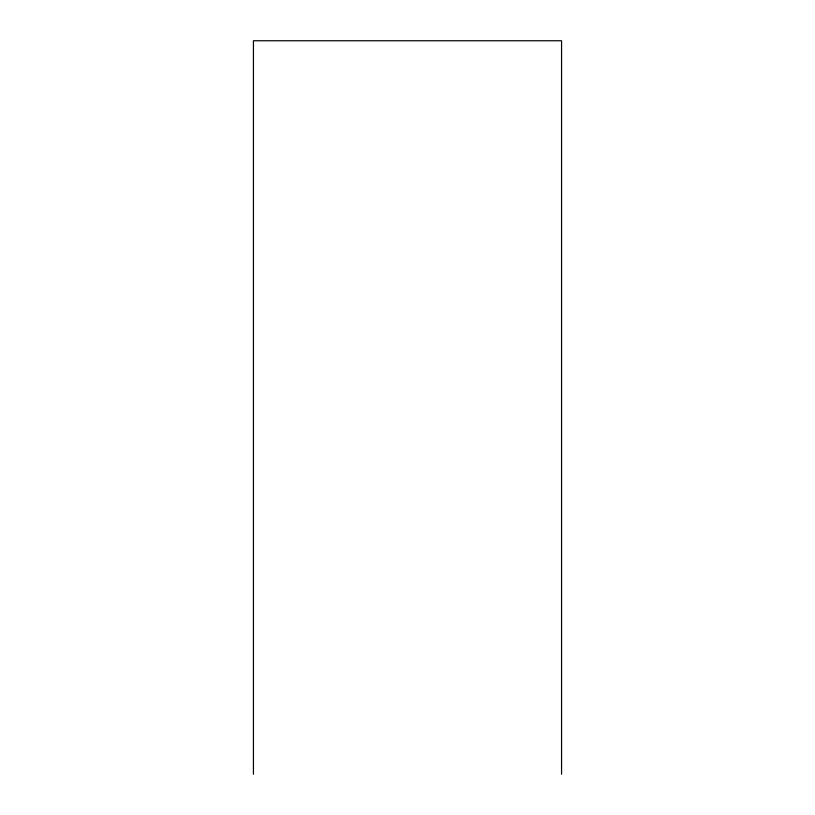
<?xml version="1.0" encoding="UTF-8"?>
<svg xmlns="http://www.w3.org/2000/svg" width="815" height="815" viewBox="0 0 815 815"><rect width="100%" height="100%" fill="white"/><g stroke="black" fill="none" stroke-linecap="round" stroke-linejoin="round"><path stroke-width="1.22" d="M561.566 774.25L561.566 40.75L253.434 40.75L253.434 774.25"/></g></svg>
